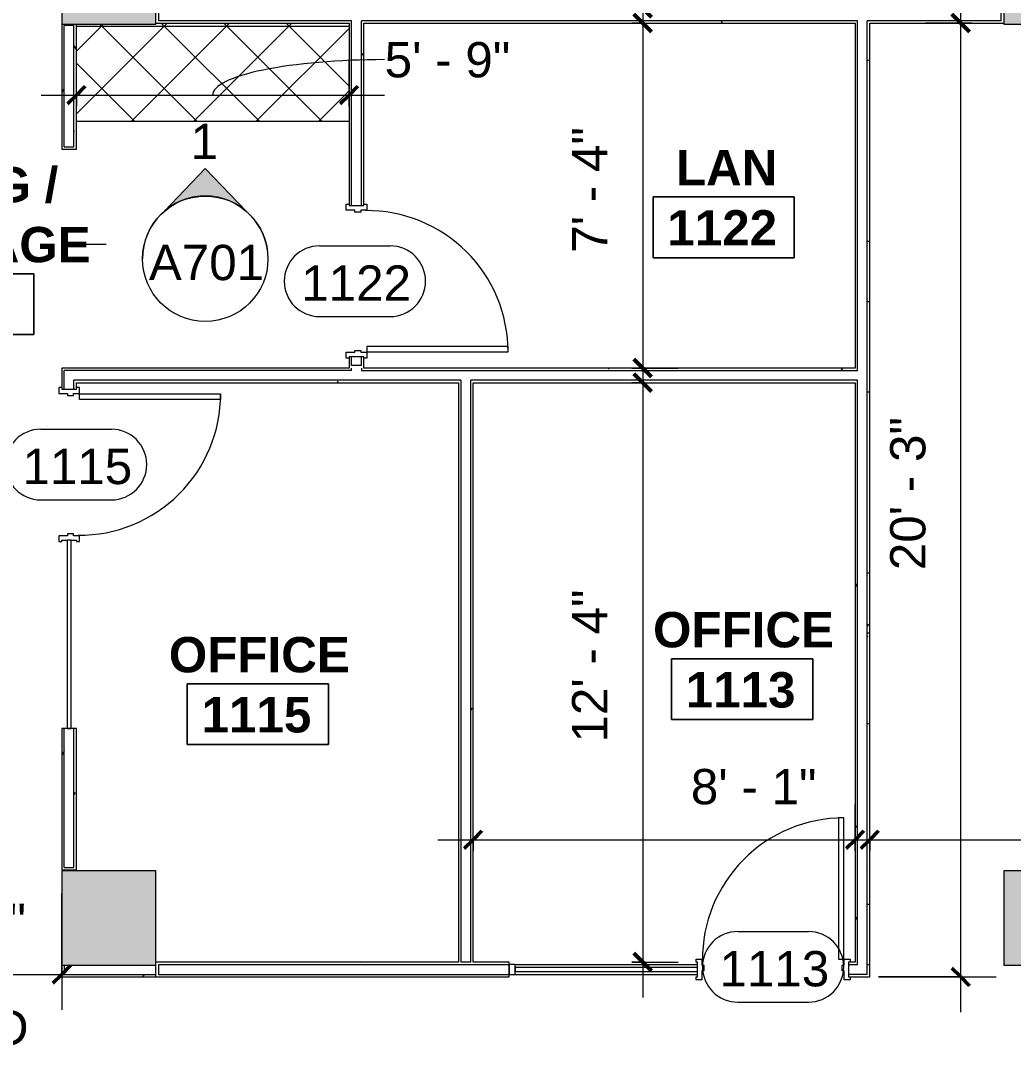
# Model space of a CAD drawing. Header units: inches. Extents: x 6664 to 8130, y 209 to 1287.
# Drawn here: x 6919.5 to 7172.4, y 445.1 to 709 of the extents above; entities that cross this region are included whole.
import ezdxf

# ---------------------------------------------------------------- set-up
doc = ezdxf.new("R2010")
doc.units = ezdxf.units.IN
doc.header["$MEASUREMENT"] = 0
for name, color, linetype, lineweight in [('A-ANNO-DIMS', 211, 'Continuous', 9), ('A-ANNO-DIMS-96', 211, 'Continuous', 9), ('A-AREA-IDEN', 2, 'Continuous', 9), ('A-DOOR', 31, 'Continuous', 13), ('A-DOOR-IDEN', 31, 'Continuous', 9), ('A-GLAZ-CURT', 52, 'Continuous', 9), ('A-GLAZ-CWMG', 51, 'Continuous', 9), ('A-WALL', 113, 'Continuous', 13), ('A-WALL-PATT', 111, 'Continuous', 13), ('G-ANNO-SYMB', 111, 'Continuous', 9), ('I-WALL', 2, 'Continuous', 9), ('Q-CASE', 31, 'Continuous', 9), ('S-COLS', 52, 'Continuous', 13)]:
    doc.layers.add(name, color=color, linetype=linetype, lineweight=lineweight)
doc.styles.add('Arial', font='arial.ttf', dxfattribs={"height": 9})
doc.styles.add('Swis721 Lt BT', font='swissl.ttf', dxfattribs={"height": 9})
doc.styles.add('Swis721 Lt BT_B', font='', dxfattribs={"height": 9})
doc.styles.get('Swis721 Lt BT_B').set_extended_font_data('Swis721 Lt BT', bold=True)
doc.dimstyles.new('OTJ_-_3_32__Linear__1_2__Tolerance', dxfattribs={"dimscale": 12, "dimtxt": 9.497835, "dimasz": 0.375, "dimexe": 0.75, "dimexo": 0.5, "dimgap": 0.5, "dimtad": 1, "dimdec": 1, "dimrnd": 0.5, "dimzin": 3, "dimdsep": 46, "dimlunit": 4, "dimtxsty": 'Swis721 Lt BT', "dimblk1": 'OBLIQUE', "dimblk2": 'OBLIQUE', "dimsah": 1, "dimcen": 0.09, "dimdle": 0.75, "dimazin": 0, "dimtfac": 1, "dimtdec": 4, "dimtix": 1, "dimtmove": 0, "dimatfit": 3, "dimfxl": 1, "dimtvp": 1, "dimfrac": 2, "dimtolj": 1, "dimtzin": 0, "dimarcsym": 2})
doc.dimstyles.new('OTJ_-_3_32__Linear__1__Tolerance', dxfattribs={"dimscale": 12, "dimtxt": 9.497835, "dimasz": 0.375, "dimexe": 0.75, "dimexo": 0.5, "dimgap": 0.5, "dimtad": 1, "dimdec": 0, "dimzin": 3, "dimdsep": 46, "dimlunit": 4, "dimtxsty": 'Swis721 Lt BT', "dimblk1": 'OBLIQUE', "dimblk2": 'OBLIQUE', "dimsah": 1, "dimcen": 0.09, "dimdle": 0.75, "dimazin": 0, "dimtfac": 1, "dimtdec": 4, "dimtix": 1, "dimtmove": 0, "dimatfit": 3, "dimfxl": 1, "dimtvp": 1, "dimfrac": 2, "dimtolj": 1, "dimtzin": 0, "dimarcsym": 2})
doc.dimstyles.new('OTJ_-_3_32__Linear__1__Tolerance_1', dxfattribs={"dimscale": 12, "dimtxt": 9.497835, "dimasz": 0.375, "dimexe": 0.75, "dimexo": 0.5, "dimgap": 0.5, "dimtad": 1, "dimdec": 0, "dimzin": 3, "dimdsep": 46, "dimlunit": 4, "dimtxsty": 'Swis721 Lt BT', "dimblk1": 'OBLIQUE', "dimblk2": 'OBLIQUE', "dimsah": 1, "dimcen": 0.09, "dimdle": 0.75, "dimazin": 0, "dimtfac": 1, "dimtdec": 4, "dimtix": 1, "dimtmove": 2, "dimatfit": 3, "dimfxl": 1, "dimtvp": 1, "dimfrac": 2, "dimtolj": 1, "dimtzin": 0, "dimarcsym": 2})
doc.dimstyles.new('OTJ_-_3_32__Linear__1__Tolerance_2', dxfattribs={"dimscale": 12, "dimtxt": 9.497835, "dimasz": 0.375, "dimexe": 0.75, "dimexo": 0.5, "dimgap": 0.5, "dimtad": 1, "dimdec": 0, "dimzin": 3, "dimdsep": 46, "dimlunit": 4, "dimtxsty": 'Swis721 Lt BT', "dimblk1": 'OBLIQUE', "dimblk2": 'OBLIQUE', "dimsah": 1, "dimcen": 0.09, "dimdle": 0.75, "dimazin": 0, "dimtfac": 1, "dimtdec": 4, "dimtix": 1, "dimtmove": 1, "dimatfit": 3, "dimfxl": 1, "dimtvp": 1, "dimfrac": 2, "dimtolj": 1, "dimtzin": 0, "dimarcsym": 2})
pattern_1 = [(0, (0, 0), (30.72, 7.68), [1.267, -21.773, 1.267, -21.773, -122.88]), (0, (0, 0), (30.72, 7.68), [-46.08, 1.267, -44.813, 1.267, -21.773, -53.76]), (0, (0, 0), (30.72, 7.68), [-115.2, 1.267, -14.093, 1.267, -37.133]), (120, (11.52, 3.84), (-22.011075, 22.7643), [1.267, -21.773, 1.267, -21.773, -122.88]), (120, (11.52, 3.84), (-22.011075, 22.7643), [-46.08, 1.267, -44.813, 1.267, -21.773, -53.76]), (120, (11.52, 3.84), (-22.011075, 22.7643), [-115.2, 1.267, -14.093, 1.267, -37.133]), (240, (15.36, 19.2), (-8.708925, -30.4443), [1.267, -21.773, 1.267, -21.773, -122.88]), (240, (15.36, 19.2), (-8.708925, -30.4443), [-46.08, 1.267, -44.813, 1.267, -21.773, -53.76]), (240, (15.36, 19.2), (-8.708925, -30.4443), [-115.2, 1.267, -14.093, 1.267, -37.133])]
pattern_2 = [(45, (-6981.001, -708.36), (-7.954951, 7.954951), []), (135, (-6981.001, -708.36), (-7.954951, -7.954951), [])]

# ---------------------------------------------------------------- blocks, each defined once
blk = doc.blocks.new('C-Counter Top - ADJ HEIGHT-7697481-11th FLOOR CONSTRUCTION')
at = {"layer": 'Q-CASE'}
h = blk.add_hatch(dxfattribs=at)
h.set_pattern_fill('FP_3', color=256, style=0, pattern_type=2)
h.set_pattern_definition(pattern_2)
h.paths.add_polyline_path([(-26.39, -0.75), (22.2, -0.75), (22.2, 0), (-27.01, 0), (-27.01, -0.25), (-47.26, -0.25), (-47.26, -0.75), (-27.01, -0.75)], flags=0)
h = blk.add_hatch(dxfattribs=at)
h.set_pattern_fill('FP_3', color=256, style=0, pattern_type=2)
h.set_pattern_definition(pattern_2)
h.paths.add_polyline_path([(-27.01, -25), (22.2, -25), (22.2, -0.75), (-47.26, -0.75), (-47.26, -25)], flags=0)
for p, q in [((-47.26, -0.75), (22.2, -0.75)), ((-47.26, -25), (22.2, -25))]:
    blk.add_line(p, q, dxfattribs=at)
blk = doc.blocks.new('Door - Single - Solid Door-8470082-11th FLOOR CONSTRUCTION')
at = {"layer": 'A-DOOR', "lineweight": 9}
for p, q in [((-15.63, 2.54), (-14.13, 2.54)), ((-15.63, 1.79), (-15.63, 2.54)), ((-14.13, 2.54), (-14.13, 0.29)), ((-14.13, 0.29), (-13.63, 0.29)), ((-13.63, 0.29), (-13.63, -1.21)), ((21.62, 0.29), (22.12, 0.29)), ((21.62, -1.21), (21.62, 0.29)), ((22.12, 2.54), (23.62, 2.54)), ((22.12, 0.29), (22.12, 2.54)), ((23.62, 2.54), (23.62, 1.79)), ((-15.63, -2.71), (-15.63, -1.96)), ((-14.13, -1.21), (-14.13, -2.71)), ((-13.63, -1.21), (-14.13, -1.21)), ((22.12, -1.21), (21.62, -1.21)), ((22.12, -2.71), (22.12, -1.21)), ((23.62, -1.96), (23.62, -2.71)), ((-14.13, -2.71), (-15.63, -2.71)), ((23.62, -2.71), (22.12, -2.71))]:
    blk.add_line(p, q, dxfattribs=at)
at = {"layer": 'A-DOOR'}
for p, q in [((-12.63, -2.71), (-14.01, -2.71)), ((-14.01, -2.71), (-14.01, -38.71)), ((-12.63, -38.71), (-12.63, -2.71)), ((-14.01, -38.71), (-12.63, -38.71))]:
    blk.add_line(p, q, dxfattribs=at)
at = {"layer": 'A-DOOR', "lineweight": 9}
blk.add_arc((-14.01, -2.71), 36, 270, 0.5, dxfattribs=at)
blk = doc.blocks.new('Concrete-Rectangular-Column - 24 x 24-7727722-11th FLOOR CONSTRUCTION')
at = {"layer": 'S-COLS', "lineweight": 9}
blk.add_hatch(color=7, dxfattribs=at).paths.add_polyline_path([(12, -12), (12, 12), (-12, 12), (-12, -12)], flags=0)
at = {"layer": 'S-COLS', "color": 8, "lineweight": 20}
for p, q in [((12, 12), (-12, 12)), ((-12, 12), (-12, -12)), ((12, -12), (12, 12)), ((-12, -12), (12, -12))]:
    blk.add_line(p, q, dxfattribs=at)
blk = doc.blocks.new('System Panel - Glazed-8515452-11th FLOOR CONSTRUCTION')
at = {"layer": 'A-GLAZ-CURT', "lineweight": 13}
for p, q in [((23.25, 0.5), (-23.25, 0.5)), ((-23.25, 0.5), (-23.25, -0.5)), ((23.25, -0.5), (23.25, 0.5)), ((-23.25, -0.5), (23.25, -0.5))]:
    blk.add_line(p, q, dxfattribs=at)
blk = doc.blocks.new('System Panel - Glazed-8308428-11th FLOOR CONSTRUCTION')
at = {"layer": 'A-GLAZ-CURT', "lineweight": 13}
for p, q in [((23.99, 0.5), (-23.99, 0.5)), ((-23.99, 0.5), (-23.99, -0.5)), ((23.99, -0.5), (23.99, 0.5)), ((-23.99, -0.5), (23.99, -0.5))]:
    blk.add_line(p, q, dxfattribs=at)
blk = doc.blocks.new('Door - Single - Solid Door - wood-8514986-11th FLOOR CONSTRUCTION')
at = {"layer": 'A-DOOR', "lineweight": 9}
for p, q in [((-15.63, 2.54), (-14.13, 2.54)), ((-15.63, 1.79), (-15.63, 2.54)), ((-14.13, 2.54), (-14.13, 0.29)), ((-14.13, 0.29), (-13.63, 0.29)), ((-13.63, 0.29), (-13.63, -1.21)), ((21.62, 0.29), (22.12, 0.29)), ((21.62, -1.21), (21.62, 0.29)), ((22.12, 2.54), (23.62, 2.54)), ((22.12, 0.29), (22.12, 2.54)), ((23.24, 1.79), (23.24, 0.41)), ((23.62, 1.79), (23.24, 1.79)), ((23.62, 2.54), (23.62, 1.79)), ((-15.63, -2.71), (-15.63, -1.96)), ((-14.13, -1.21), (-14.13, -2.71)), ((-13.63, -1.21), (-14.13, -1.21)), ((22.12, -1.21), (21.62, -1.21)), ((22.12, -2.71), (22.12, -1.21)), ((23.24, -0.59), (23.24, -1.96)), ((23.24, -1.96), (23.62, -1.96)), ((23.62, -1.96), (23.62, -2.71)), ((-14.13, -2.71), (-15.63, -2.71)), ((23.62, -2.71), (22.12, -2.71))]:
    blk.add_line(p, q, dxfattribs=at)
at = {"layer": 'A-DOOR'}
for p, q in [((-12.63, -2.71), (-14.01, -2.71)), ((-14.01, -2.71), (-14.01, -38.71)), ((-12.63, -38.71), (-12.63, -2.71)), ((-14.01, -38.71), (-12.63, -38.71))]:
    blk.add_line(p, q, dxfattribs=at)
at = {"layer": 'A-DOOR', "lineweight": 9}
blk.add_arc((-14.01, -2.71), 36, 270, 0.5, dxfattribs=at)
blk = doc.blocks.new('Door - Single - Solid Door - wood-8470088-11th FLOOR CONSTRUCTION')
at = {"layer": 'A-DOOR'}
for p, q in [((-14.01, 38.71), (-12.63, 38.71)), ((-14.01, 2.71), (-14.01, 38.71)), ((-12.63, 38.71), (-12.63, 2.71)), ((-12.63, 2.71), (-14.01, 2.71))]:
    blk.add_line(p, q, dxfattribs=at)
at = {"layer": 'A-DOOR', "lineweight": 9}
for p, q in [((-15.63, 2.71), (-15.63, 1.96)), ((-14.13, 2.71), (-15.63, 2.71)), ((-14.13, 1.21), (-14.13, 2.71)), ((23.62, 2.71), (22.12, 2.71)), ((22.12, 2.71), (22.12, 1.21)), ((23.62, 1.96), (23.62, 2.71)), ((-13.63, 1.21), (-14.13, 1.21)), ((-13.63, -0.29), (-13.63, 1.21)), ((22.12, 1.21), (21.62, 1.21)), ((21.62, 1.21), (21.62, -0.29)), ((23.24, 0.59), (23.24, 1.96)), ((23.24, 1.96), (23.62, 1.96)), ((-15.63, -1.79), (-15.63, -2.54)), ((-15.63, -2.54), (-14.13, -2.54)), ((-14.13, -2.54), (-14.13, -0.29)), ((-14.13, -0.29), (-13.63, -0.29)), ((21.62, -0.29), (22.12, -0.29)), ((22.12, -0.29), (22.12, -2.54)), ((22.12, -2.54), (23.62, -2.54)), ((23.24, -1.79), (23.24, -0.41)), ((23.62, -1.79), (23.24, -1.79)), ((23.62, -2.54), (23.62, -1.79))]:
    blk.add_line(p, q, dxfattribs=at)
blk.add_arc((-14.01, 2.71), 36, 359.5, 90, dxfattribs=at)
blk = doc.blocks.new('Rectangular Mullion - 1_5_ x 2_5_ rectangular-8515453-11th FLOOR CONSTRUCTION')
at = {"layer": 'A-GLAZ-CWMG', "lineweight": 20}
for p, q in [((-1.5, 1.25), (0, 1.25)), ((-1.5, -1.25), (-1.5, 1.25)), ((0, 1.25), (0, -1.25)), ((0, -1.25), (-1.5, -1.25))]:
    blk.add_line(p, q, dxfattribs=at)
blk = doc.blocks.new('Rectangular Mullion - 1_5_ x 2_5_ rectangular-8515451-11th FLOOR CONSTRUCTION')
at = {"layer": 'A-GLAZ-CWMG'}
for p, q in [((7508.2, 401.61), (7461.7, 401.61)), ((7508.2, 399.11), (7461.7, 399.11))]:
    blk.add_line(p, q, dxfattribs=at)
blk = doc.blocks.new('Room Tag - Room Name and Number-3379422-11th FLOOR CONSTRUCTION')
at = {"layer": 'A-AREA-IDEN'}
for p, q in [((-0.1881, -0.1636), (-0.1881, -0.0018)), ((-0.1881, -0.0018), (0.1869, -0.0018)), ((0.1869, -0.0018), (-0.1881, -0.0018)), ((-0.1881, -0.0018), (-0.1881, -0.1636)), ((0.1869, -0.0018), (0.1869, -0.1636)), ((0.1869, -0.1636), (0.1869, -0.0018)), ((0.1869, -0.1636), (-0.1881, -0.1636)), ((-0.1881, -0.1636), (0.1869, -0.1636))]:
    blk.add_line(p, q, dxfattribs=at)
blk = doc.blocks.new('Door Tag - Door Tag-41184-11th FLOOR CONSTRUCTION')
at = {"layer": 'A-DOOR-IDEN'}
for p, q in [((-0.09375, 0.09375), (0.09375, 0.09375)), ((-0.09375, -0.09375), (0.09375, -0.09375))]:
    blk.add_line(p, q, dxfattribs=at)
for centre, start, end in [((-0.09375, 0), 90, 270), ((0.09375, 0), 270, 90)]:
    blk.add_arc(centre, 0.09375, start, end, dxfattribs=at)
blk = doc.blocks.new('Elevation - Filled Arrow 2-347888-11th FLOOR CONSTRUCTION')
at = {"layer": 'G-ANNO-SYMB'}
blk.add_circle((0, 0), 0.1664, dxfattribs=at)
blk = doc.blocks.new('Elevation - Filled Arrow-151867-11th FLOOR CONSTRUCTION')
at = {"layer": 'G-ANNO-SYMB'}
h = blk.add_hatch(color=256, dxfattribs=at)
edge = h.paths.add_edge_path(flags=0)
edge.add_line((0, 0.2393), (0.1103, 0.1247))
edge.add_arc((-0.0002, -0.0002), 0.1667, 48.498, 130.5571)
edge.add_line((-0.1085, 0.1265), (0, 0.2393))
for p, q in [((0, 0.2393), (-0.1085, 0.1265)), ((-0.1084, 0.1266), (0, 0.2393)), ((0, 0.2393), (-0.1084, 0.1266)), ((0, 0.2393), (0.11, 0.1249)), ((0.1103, 0.1247), (0, 0.2393))]:
    blk.add_line(p, q, dxfattribs=at)
blk.add_arc((-0.0002, -0.0002), 0.1667, 48.498, 130.5571, dxfattribs=at)
blk.add_ellipse((-0.0002, -0.0001), major_axis=(-0.1667, 0), ratio=0.999376, start_param=3.141593, end_param=6.283185, dxfattribs=at)
blk = doc.blocks.new('DIMBLOCK5-11th FLOOR CONSTRUCTION')
at = {"layer": 'A-ANNO-DIMS-96'}
for p, q in [((6929.99, 486.61), (6929.99, 457)), ((6929.99, 466), (6929.99, 486.61)), ((6876.83, 463.18), (6876.83, 475)), ((6867.83, 466), (6938.99, 466)), ((6876.83, 466), (6876.83, 463.18))]:
    blk.add_line(p, q, dxfattribs=at)
at = {"layer": 'A-ANNO-DIMS-96', "lineweight": 50}
for p, q in [((6876.83, 466), (6879.08, 468.25)), ((6929.99, 466), (6932.24, 468.25)), ((6876.83, 466), (6874.58, 463.75)), ((6929.99, 466), (6927.74, 463.75))]:
    blk.add_line(p, q, dxfattribs=at)
at = {"layer": 'A-ANNO-DIMS-96', "color": 0, "char_height": 9, "attachment_point": 1, "line_spacing_factor": 1.005062, "style": 'Swis721 Lt BT'}
for s, insert, width in [('4\' - 5"', (6888.86, 484.01), 34.9159), ('HOLD', (6886.6, 456.94), 40.3432)]:
    blk.add_mtext(s, dxfattribs=dict(at, insert=insert, width=width))
blk = doc.blocks.new('_Oblique')
at = {"color": 0, "linetype": 'ByBlock', "lineweight": -2}
blk.add_line((-0.5, -0.5), (0.5, 0.5), dxfattribs=at)
blk = doc.blocks.new('DIMBLOCK6-11th FLOOR CONSTRUCTION')
at = {"layer": 'A-ANNO-DIMS-96'}
for p, q in [((7135.86, 497.5), (7135.86, 509.31)), ((7430.24, 497.5), (7430.24, 509.31)), ((7126.86, 500.31), (7439.24, 500.31)), ((7135.86, 500.31), (7135.86, 497.5)), ((7430.24, 500.31), (7430.24, 497.5))]:
    blk.add_line(p, q, dxfattribs=at)
at = {"layer": 'A-ANNO-DIMS-96', "lineweight": 50}
for p, q in [((7135.86, 500.31), (7138.11, 502.56)), ((7430.24, 500.31), (7432.49, 502.56)), ((7135.86, 500.31), (7133.61, 498.06)), ((7430.24, 500.31), (7427.99, 498.06))]:
    blk.add_line(p, q, dxfattribs=at)
at = {"layer": 'A-ANNO-DIMS-96', "color": 0, "insert": (7265.19, 518.33), "char_height": 9, "width": 42.8759, "attachment_point": 1, "line_spacing_factor": 1.005062, "style": 'Swis721 Lt BT'}
blk.add_mtext('24\' - 6"', dxfattribs=at)
blk = doc.blocks.new('DIMBLOCK7-11th FLOOR CONSTRUCTION')
at = {"layer": 'A-ANNO-DIMS-96'}
for p, q in [((7159.06, 456.36), (7159.06, 717.36)), ((7161.88, 708.36), (7150.06, 708.36)), ((7159.06, 708.36), (7161.88, 708.36)), ((7138.11, 465.36), (7168.06, 465.36)), ((7159.06, 465.36), (7138.11, 465.36))]:
    blk.add_line(p, q, dxfattribs=at)
at = {"layer": 'A-ANNO-DIMS-96', "lineweight": 50}
for p, q in [((7159.06, 708.36), (7156.81, 710.61)), ((7159.06, 708.36), (7161.31, 706.11)), ((7159.06, 465.36), (7156.81, 467.61)), ((7159.06, 465.36), (7161.31, 463.11))]:
    blk.add_line(p, q, dxfattribs=at)
at = {"layer": 'A-ANNO-DIMS-96', "color": 0, "insert": (7141.05, 568.99), "char_height": 9, "width": 42.8759, "attachment_point": 1, "rotation": 90, "line_spacing_factor": 1.005062, "style": 'Swis721 Lt BT'}
blk.add_mtext('20\' - 3"', dxfattribs=at)
blk = doc.blocks.new('DIMBLOCK11-11th FLOOR CONSTRUCTION')
at = {"layer": 'A-ANNO-DIMS-96'}
for p, q in [((7078.02, 625.73), (7078.02, 460.11)), ((7075.21, 616.73), (7087.02, 616.73)), ((7078.02, 616.73), (7075.21, 616.73)), ((7075.21, 469.11), (7087.02, 469.11)), ((7078.02, 469.11), (7075.21, 469.11))]:
    blk.add_line(p, q, dxfattribs=at)
at = {"layer": 'A-ANNO-DIMS-96', "lineweight": 50}
for p, q in [((7078.02, 616.73), (7075.77, 618.98)), ((7078.02, 616.73), (7080.27, 614.48)), ((7078.02, 469.11), (7075.77, 471.36)), ((7078.02, 469.11), (7080.27, 466.86))]:
    blk.add_line(p, q, dxfattribs=at)
at = {"layer": 'A-ANNO-DIMS-96', "color": 0, "insert": (7060.01, 525.06), "char_height": 9, "width": 42.8759, "attachment_point": 1, "rotation": 90, "line_spacing_factor": 1.005062, "style": 'Swis721 Lt BT'}
blk.add_mtext('12\' - 4"', dxfattribs=at)
blk = doc.blocks.new('DIMBLOCK12-11th FLOOR CONSTRUCTION')
at = {"layer": 'A-ANNO-DIMS-96'}
for p, q in [((7078.02, 717.36), (7078.02, 611.48)), ((7075.21, 708.36), (7087.02, 708.36)), ((7078.02, 708.36), (7075.21, 708.36)), ((7075.21, 620.48), (7087.02, 620.48)), ((7078.02, 620.48), (7075.21, 620.48))]:
    blk.add_line(p, q, dxfattribs=at)
at = {"layer": 'A-ANNO-DIMS-96', "lineweight": 50}
for p, q in [((7078.02, 708.36), (7075.77, 710.61)), ((7078.02, 708.36), (7080.27, 706.11)), ((7078.02, 620.48), (7075.77, 622.73)), ((7078.02, 620.48), (7080.27, 618.23))]:
    blk.add_line(p, q, dxfattribs=at)
at = {"layer": 'A-ANNO-DIMS-96', "color": 0, "insert": (7060.01, 649.87), "char_height": 9, "width": 34.9159, "attachment_point": 1, "rotation": 90, "line_spacing_factor": 1.005062, "style": 'Swis721 Lt BT'}
blk.add_mtext('7\' - 4"', dxfattribs=at)
blk = doc.blocks.new('DIMBLOCK13-11th FLOOR CONSTRUCTION')
at = {"layer": 'A-ANNO-DIMS-96'}
for p, q in [((7078.02, 857.23), (7078.02, 703.11)), ((7075.21, 848.23), (7087.02, 848.23)), ((7078.02, 848.23), (7075.21, 848.23)), ((7075.21, 712.11), (7087.02, 712.11)), ((7078.02, 712.11), (7075.21, 712.11))]:
    blk.add_line(p, q, dxfattribs=at)
at = {"layer": 'A-ANNO-DIMS-96', "lineweight": 50}
for p, q in [((7078.02, 848.23), (7075.77, 850.48)), ((7078.02, 848.23), (7080.27, 845.98)), ((7078.02, 712.11), (7075.77, 714.36)), ((7078.02, 712.11), (7080.27, 709.86))]:
    blk.add_line(p, q, dxfattribs=at)
at = {"layer": 'A-ANNO-DIMS-96', "color": 0, "insert": (7060.01, 762.31), "char_height": 9, "width": 42.8759, "attachment_point": 1, "rotation": 90, "line_spacing_factor": 1.005062, "style": 'Swis721 Lt BT'}
blk.add_mtext('11\' - 4"', dxfattribs=at)
blk = doc.blocks.new('DIMBLOCK19-11th FLOOR CONSTRUCTION')
at = {"layer": 'A-ANNO-DIMS-96'}
for p, q in [((6933.74, 687.22), (6933.74, 699.03)), ((7003.2, 687.22), (7003.2, 699.03)), ((6924.74, 690.03), (7012.2, 690.03)), ((6933.74, 690.03), (6933.74, 687.22)), ((7003.2, 690.03), (7003.2, 687.22))]:
    blk.add_line(p, q, dxfattribs=at)
at = {"layer": 'A-ANNO-DIMS-96', "lineweight": 50}
for p, q in [((6933.74, 690.03), (6935.99, 692.28)), ((7003.2, 690.03), (7005.45, 692.28)), ((6933.74, 690.03), (6931.49, 687.78)), ((7003.2, 690.03), (7000.95, 687.78))]:
    blk.add_line(p, q, dxfattribs=at)
at = {"layer": 'A-ANNO-DIMS-96'}
blk.add_ellipse((7012.26, 690.03), major_axis=(43.79, 0), ratio=0.206356, start_param=1.570796, end_param=3.141593, dxfattribs=at)
at = {"layer": 'A-ANNO-DIMS-96', "color": 0, "insert": (7012.26, 703.55), "char_height": 9, "width": 34.9159, "attachment_point": 1, "line_spacing_factor": 1.005062, "style": 'Swis721 Lt BT'}
blk.add_mtext('5\' - 9"', dxfattribs=at)
blk = doc.blocks.new('DIMBLOCK23-11th FLOOR CONSTRUCTION')
at = {"layer": 'A-ANNO-DIMS-96'}
for p, q in [((7034.8, 497.5), (7034.8, 509.31)), ((7132.11, 497.5), (7132.11, 509.31)), ((7025.8, 500.31), (7141.11, 500.31)), ((7034.8, 500.31), (7034.8, 497.5)), ((7132.11, 500.31), (7132.11, 497.5))]:
    blk.add_line(p, q, dxfattribs=at)
at = {"layer": 'A-ANNO-DIMS-96', "lineweight": 50}
for p, q in [((7034.8, 500.31), (7037.05, 502.56)), ((7132.11, 500.31), (7134.36, 502.56)), ((7034.8, 500.31), (7032.55, 498.06)), ((7132.11, 500.31), (7129.86, 498.06))]:
    blk.add_line(p, q, dxfattribs=at)
at = {"layer": 'A-ANNO-DIMS-96', "color": 0, "insert": (7090.28, 518.33), "char_height": 9, "width": 34.9159, "attachment_point": 1, "line_spacing_factor": 1.005062, "style": 'Swis721 Lt BT'}
blk.add_mtext('8\' - 1"', dxfattribs=at)

msp = doc.modelspace()

# ---------------------------------------------------------------- hatches: boundary and pattern name
at = {"layer": 'A-WALL-PATT', "lineweight": 9}
h = msp.add_hatch(dxfattribs=at)
h.set_pattern_fill('FP_1', color=256, style=0, pattern_type=2)
h.set_pattern_definition(pattern_1)
h.paths.add_polyline_path([(7169.99, 708.36), (7169.99, 711.48), (7169.36, 711.45), (7169.36, 708.98), (7135.24, 708.98), (7135.24, 708.36), (7169.36, 708.36)], flags=0)
h.paths.add_polyline_path([(7123.58, 708.36), (7132.74, 708.36), (7132.74, 708.98), (7006.33, 708.98), (7006.33, 708.36), (7108.71, 708.36)], flags=0)
h.paths.add_polyline_path([(7003.83, 708.36), (7003.83, 708.98), (6954.61, 708.98), (6954.61, 711.48), (6953.99, 711.48), (6953.99, 708.36), (7003.2, 708.36)], flags=0)
h = msp.add_hatch(dxfattribs=at)
h.set_pattern_fill('FP_1', color=256, style=0, pattern_type=2)
h.set_pattern_definition(pattern_1)
h.paths.add_polyline_path([(6930.63, 676.23), (6933.11, 676.23), (6933.11, 676.86), (6930.61, 676.86), (6930.61, 707.73), (6933.11, 707.73), (6933.11, 708.11), (6929.99, 708.11), (6929.99, 676.23), (6930.61, 676.23)], flags=0)
h = msp.add_hatch(dxfattribs=at)
h.set_pattern_fill('FP_1', color=256, style=0, pattern_type=2)
h.set_pattern_definition(pattern_1)
h.paths.add_polyline_path([(6933.74, 676.23), (6933.73, 708.11), (6933.11, 708.11), (6933.11, 676.23)], flags=0)
h = msp.add_hatch(dxfattribs=at)
h.set_pattern_fill('FP_1', color=256, style=0, pattern_type=2)
h.set_pattern_definition(pattern_1)
h.paths.add_polyline_path([(7006.33, 620.48), (7006.33, 621.11), (7003.83, 621.11), (7003.83, 623.36), (7003.2, 623.36), (7003.2, 620.48), (7006.16, 620.48)], flags=0)
h.paths.add_polyline_path([(7003.2, 661.86), (7003.83, 661.86), (7003.83, 708.36), (7003.2, 708.36), (7003.2, 674.31)], flags=0)
h = msp.add_hatch(dxfattribs=at)
h.set_pattern_fill('FP_1', color=256, style=0, pattern_type=2)
h.set_pattern_definition(pattern_1)
h.paths.add_polyline_path([(7006.95, 620.48), (7006.95, 623.36), (7006.33, 623.36), (7006.33, 620.48)], flags=0)
h.paths.add_polyline_path([(7006.95, 661.86), (7006.95, 708.36), (7006.33, 708.36), (7006.33, 661.86)], flags=0)
h = msp.add_hatch(dxfattribs=at)
h.set_pattern_fill('FP_1', color=256, style=0, pattern_type=2)
h.set_pattern_definition(pattern_1)
h.paths.add_polyline_path([(7132.11, 465.36), (7135.24, 465.36), (7135.24, 465.98), (7132.11, 465.98)], flags=0)
h.paths.add_polyline_path([(7132.11, 468.48), (7132.74, 468.48), (7132.74, 617.36), (7132.11, 617.36), (7132.11, 469.11)], flags=0)
h.paths.add_polyline_path([(7132.74, 619.86), (7132.74, 708.36), (7132.11, 708.36), (7132.11, 619.86)], flags=0)
h = msp.add_hatch(dxfattribs=at)
h.set_pattern_fill('FP_1', color=256, style=0, pattern_type=2)
h.set_pattern_definition(pattern_1)
h.paths.add_polyline_path([(7135.86, 465.36), (7135.86, 708.36), (7135.24, 708.36), (7135.24, 465.36)], flags=0)
h = msp.add_hatch(dxfattribs=at)
h.set_pattern_fill('FP_1', color=256, style=0, pattern_type=2)
h.set_pattern_definition(pattern_1)
h.paths.add_polyline_path([(6930.61, 617.36), (6930.61, 619.86), (7003.83, 619.86), (7003.83, 620.48), (6929.99, 620.48), (6929.99, 617.36)], flags=0)
h.paths.add_polyline_path([(7108.71, 619.86), (7132.11, 619.86), (7132.11, 620.48), (7006.33, 620.48), (7006.33, 619.86), (7043.7, 619.86)], flags=0)
h = msp.add_hatch(dxfattribs=at)
h.set_pattern_fill('FP_1', color=256, style=0, pattern_type=2)
h.set_pattern_definition(pattern_1)
h.paths.add_polyline_path([(7108.71, 616.73), (7132.11, 616.73), (7132.11, 617.36), (7034.18, 617.36), (7034.18, 616.73), (7034.8, 616.73)], flags=0)
h.paths.add_polyline_path([(6952.76, 616.73), (7031.68, 616.73), (7031.68, 617.36), (6933.11, 617.36), (6933.11, 616.73), (6934.49, 616.73)], flags=0)
h.paths.add_polyline_path([(6930.61, 616.73), (6930.61, 617.36), (6929.99, 617.36), (6929.99, 616.73)], flags=0)
h = msp.add_hatch(dxfattribs=at)
h.set_pattern_fill('FP_1', color=256, style=0, pattern_type=2)
h.set_pattern_definition(pattern_1)
h.paths.add_polyline_path([(6933.1, 492.61), (6933.11, 492.61), (6933.11, 493.23), (6930.61, 493.23), (6930.61, 528.67), (6929.99, 528.67), (6929.99, 492.61), (6930.61, 492.61)], flags=0)
h.paths.add_polyline_path([(6929.99, 615.14), (6930.61, 615.14), (6930.61, 616.73), (6929.99, 616.73), (6929.99, 615.51)], flags=0)
h = msp.add_hatch(dxfattribs=at)
h.set_pattern_fill('FP_1', color=256, style=0, pattern_type=2)
h.set_pattern_definition(pattern_1)
h.paths.add_polyline_path([(6933.74, 492.61), (6933.74, 528.67), (6933.11, 528.67), (6933.11, 492.61)], flags=0)
h.paths.add_polyline_path([(6933.11, 615.14), (6933.74, 615.14), (6933.74, 616.73), (6933.11, 616.73), (6933.11, 615.51)], flags=0)
h = msp.add_hatch(dxfattribs=at)
h.set_pattern_fill('FP_1', color=256, style=0, pattern_type=2)
h.set_pattern_definition(pattern_1)
h.paths.add_polyline_path([(7034.18, 469.11), (7034.8, 469.11), (7034.8, 616.73), (7034.18, 616.73), (7034.18, 600.05)], flags=0)
h = msp.add_hatch(dxfattribs=at)
h.set_pattern_fill('FP_1', color=256, style=0, pattern_type=2)
h.set_pattern_definition(pattern_1)
h.paths.add_polyline_path([(6954.61, 465.98), (6954.61, 468.48), (7043.99, 468.48), (7043.99, 469.11), (6953.99, 469.11), (6953.99, 465.98)], flags=0)
h.paths.add_polyline_path([(7132.11, 468.48), (7132.11, 469.11), (7130.49, 469.11), (7130.49, 468.48), (7131.43, 468.48)], flags=0)
h = msp.add_hatch(dxfattribs=at)
h.set_pattern_fill('FP_1', color=256, style=0, pattern_type=2)
h.set_pattern_definition(pattern_1)
h.paths.add_polyline_path([(6953.99, 465.36), (6953.99, 465.98), (6929.99, 465.98), (6929.99, 465.36), (6930.61, 465.36)], flags=0)

# ---------------------------------------------------------------- linework, layer by layer
at = {"layer": 'A-AREA-IDEN'}
msp.add_line((6941.32, 651.97), (6934.67, 651.97), dxfattribs=at)
at = {"layer": 'A-WALL'}
for p, q in [((6954.61, 711.48), (6954.61, 708.98)), ((7169.36, 708.98), (7169.36, 711.48)), ((6930.61, 676.86), (6930.61, 707.73)), ((6933.11, 707.73), (6930.61, 707.73)), ((6933.11, 676.86), (6933.11, 707.73)), ((7003.83, 708.98), (6954.61, 708.98)), ((7003.83, 661.86), (7003.83, 708.98)), ((7132.74, 708.98), (7006.33, 708.98)), ((7006.33, 661.86), (7006.33, 708.98)), ((7132.74, 619.86), (7132.74, 708.98)), ((7169.36, 708.98), (7135.24, 708.98)), ((7135.24, 465.98), (7135.24, 708.98)), ((6930.61, 676.86), (6933.11, 676.86)), ((7003.83, 621.11), (7003.83, 623.36)), ((7006.33, 621.11), (7006.33, 623.36)), ((7006.33, 621.11), (7003.83, 621.11)), ((7003.83, 619.86), (7003.83, 620.48)), ((7006.33, 620.48), (7006.33, 619.86)), ((6930.61, 615.14), (6930.61, 619.86)), ((7003.83, 619.86), (6930.61, 619.86)), ((7006.33, 619.86), (7132.74, 619.86)), ((7031.68, 617.36), (6933.11, 617.36)), ((6933.11, 615.14), (6933.11, 617.36)), ((7031.68, 617.36), (7031.68, 469.11)), ((7132.74, 617.36), (7034.18, 617.36)), ((7034.18, 469.11), (7034.18, 617.36)), ((7132.74, 468.48), (7132.74, 617.36)), ((6930.61, 493.23), (6930.61, 528.67)), ((6933.11, 493.23), (6933.11, 528.67)), ((6930.61, 493.23), (6933.11, 493.23)), ((6930.61, 468.36), (6930.61, 465.98)), ((6954.61, 468.48), (6954.61, 465.98)), ((6954.61, 468.48), (7043.99, 468.48)), ((7034.18, 469.11), (7031.68, 469.11)), ((7130.49, 468.48), (7132.74, 468.48)), ((6930.61, 465.98), (6953.99, 465.98)), ((6954.61, 465.98), (7043.99, 465.98)), ((7135.24, 465.98), (7130.49, 465.98))]:
    msp.add_line(p, q, dxfattribs=at)
at = {"layer": 'I-WALL', "lineweight": 13}
for p, q in [((6929.99, 708.11), (6929.99, 676.23)), ((6933.74, 676.23), (6933.74, 708.11)), ((6953.99, 708.36), (7003.2, 708.36)), ((7003.2, 708.36), (7003.2, 661.86)), ((7006.95, 708.36), (7132.11, 708.36)), ((7006.95, 661.86), (7006.95, 708.36)), ((7132.11, 708.36), (7132.11, 620.48)), ((7135.86, 708.36), (7169.99, 708.36)), ((7135.86, 465.36), (7135.86, 708.36)), ((6929.99, 676.23), (6933.74, 676.23)), ((7003.2, 661.86), (7006.95, 661.86)), ((7003.2, 623.36), (7003.2, 620.48)), ((7006.95, 623.36), (7003.2, 623.36)), ((7006.95, 620.48), (7006.95, 623.36)), ((7003.2, 620.48), (6929.99, 620.48)), ((6929.99, 620.48), (6929.99, 615.14)), ((7132.11, 620.48), (7006.95, 620.48)), ((6929.99, 615.14), (6933.74, 615.14)), ((6933.74, 616.73), (7031.05, 616.73)), ((6933.74, 615.14), (6933.74, 616.73)), ((7031.05, 616.73), (7031.05, 469.11)), ((7034.8, 616.73), (7132.11, 616.73)), ((7034.8, 469.11), (7034.8, 616.73)), ((7132.11, 616.73), (7132.11, 469.11)), ((6929.99, 528.67), (6929.99, 492.61)), ((6933.74, 528.67), (6929.99, 528.67)), ((6933.74, 492.61), (6933.74, 528.67)), ((6929.99, 492.61), (6933.74, 492.61)), ((6929.99, 468.36), (6929.99, 465.36)), ((7031.05, 469.11), (6953.99, 469.11)), ((6953.99, 465.36), (6953.99, 468.36)), ((7043.99, 469.11), (7034.8, 469.11)), ((7043.99, 465.36), (7043.99, 469.11)), ((7132.11, 469.11), (7130.49, 469.11)), ((7130.49, 469.11), (7130.49, 465.36)), ((6929.99, 465.36), (7043.99, 465.36)), ((7130.49, 465.36), (7135.86, 465.36))]:
    msp.add_line(p, q, dxfattribs=at)

# ---------------------------------------------------------------- block references
at = {"layer": 'A-AREA-IDEN', "xscale": 95.99999999999994, "yscale": 95.99999999999994, "zscale": 95.99999999999994}
for p in [(7098.7, 664.31), (6904.93, 644.7), (7103.39, 546.6), (6980.02, 540.23)]:
    msp.add_blockref('Room Tag - Room Name and Number-3379422-11th FLOOR CONSTRUCTION', p, dxfattribs=at)
at = {"layer": 'A-DOOR'}
for name, p, rotation in [('Door - Single - Solid Door-8470082-11th FLOOR CONSTRUCTION', (7004.99, 638.62), 90), ('Door - Single - Solid Door - wood-8470088-11th FLOOR CONSTRUCTION', (6931.77, 599.88), 270), ('Door - Single - Solid Door - wood-8514986-11th FLOOR CONSTRUCTION', (7115.23, 467.15), 180)]:
    msp.add_blockref(name, p, dxfattribs=dict(at, rotation=rotation))
at = {"layer": 'A-DOOR-IDEN', "xscale": 95.99999999999994, "yscale": 95.99999999999994, "zscale": 95.99999999999994}
for p in [(7004.68, 642.61), (6933.64, 595.89), (7111.24, 467.92)]:
    msp.add_blockref('Door Tag - Door Tag-41184-11th FLOOR CONSTRUCTION', p, dxfattribs=at)
at = {"layer": 'A-GLAZ-CURT'}
for name, p, rotation in [('System Panel - Glazed-8308428-11th FLOOR CONSTRUCTION', (6931.86, 552.65), 270), ('System Panel - Glazed-8515452-11th FLOOR CONSTRUCTION', (7068.74, 467.23), 180)]:
    msp.add_blockref(name, p, dxfattribs=dict(at, rotation=rotation))
at = {"layer": 'A-GLAZ-CWMG', "extrusion": (0, 0, -1)}
msp.add_blockref('Rectangular Mullion - 1_5_ x 2_5_ rectangular-8515453-11th FLOOR CONSTRUCTION', (-7043.99, 467.23), dxfattribs=at)
at = {"layer": 'A-GLAZ-CWMG', "rotation": 180}
msp.add_blockref('Rectangular Mullion - 1_5_ x 2_5_ rectangular-8515451-11th FLOOR CONSTRUCTION', (14553.69, 867.59), dxfattribs=at)
at = {"layer": 'G-ANNO-SYMB', "xscale": 95.99999999999994, "yscale": 95.99999999999994, "zscale": 95.99999999999994}
for name in ['Elevation - Filled Arrow-151867-11th FLOOR CONSTRUCTION', 'Elevation - Filled Arrow 2-347888-11th FLOOR CONSTRUCTION']:
    msp.add_blockref(name, (6966.56, 648.33), dxfattribs=at)
at = {"layer": 'Q-CASE'}
msp.add_blockref('C-Counter Top - ADJ HEIGHT-7697481-11th FLOOR CONSTRUCTION', (6981, 708.36), dxfattribs=at)
at = {"layer": 'S-COLS', "lineweight": 9}
for p in [(6941.99, 720.11), (7181.99, 720.11), (6941.99, 480.36), (7181.99, 480.36)]:
    msp.add_blockref('Concrete-Rectangular-Column - 24 x 24-7727722-11th FLOOR CONSTRUCTION', p, dxfattribs=at)

# ---------------------------------------------------------------- texts
at = {"layer": 'A-AREA-IDEN', "char_height": 9, "attachment_point": 1, "style": 'Swis721 Lt BT_B'}
for s, insert, width in [('LAN', (7086.47, 676.03), 29.391), ('FILING /', (6880.93, 671.69), 57.873), ('1122', (7084.29, 660.71), 33.936), ('STORAGE', (6875.18, 656.44), 71.811), ('OFFICE', (7080.65, 558.32), 54.843), ('OFFICE', (6957.28, 551.95), 54.843), ('1113', (7088.98, 543), 33.936), ('1115', (6965.61, 536.63), 33.936)]:
    msp.add_mtext(s, dxfattribs=dict(at, insert=insert, width=width))
at = {"layer": 'A-DOOR-IDEN', "char_height": 9, "width": 32.724, "attachment_point": 1, "style": 'Swis721 Lt BT'}
for s, insert in [('1122', (6991.01, 646.63)), ('1115', (6919.97, 599.91)), ('1113', (7097.57, 471.94))]:
    msp.add_mtext(s, dxfattribs=dict(at, insert=insert))
at = {"layer": 'G-ANNO-SYMB', "char_height": 9, "attachment_point": 1}
for s, insert, width, style in [('1', (6962.83, 682.71), 8.181, 'Swis721 Lt BT'), ('A701', (6952.19, 651.88), 35.754, 'Arial')]:
    msp.add_mtext(s, dxfattribs=dict(at, insert=insert, width=width, style=style))

# ---------------------------------------------------------------- dimensions: what is measured, and where the dimension line sits
at = {"layer": 'A-ANNO-DIMS'}
for base, p1, p2, dimstyle, override, picture, middle in [((7078.02, 712.11), (7081.21, 848.23), (7081.21, 712.11), 'OTJ_-_3_32__Linear__1_2__Tolerance', {"dimpost": '<>', "dimfxl": 136.125}, 'DIMBLOCK13-11th FLOOR CONSTRUCTION', (7067.52, 780.17)), ((7078.02, 620.48), (7081.21, 708.36), (7081.21, 620.48), 'OTJ_-_3_32__Linear__1_2__Tolerance', {"dimpost": '<>', "dimfxl": 87.875}, 'DIMBLOCK12-11th FLOOR CONSTRUCTION', (7067.52, 664.42)), ((7159.06, 708.36), (7132.11, 465.36), (7155.88, 708.36), 'OTJ_-_3_32__Linear__1_2__Tolerance', {"dimpost": '<>', "dimfxl": 244.159699}, 'DIMBLOCK7-11th FLOOR CONSTRUCTION', (7148.44, 586.86)), ((7078.02, 469.11), (7081.21, 616.73), (7081.21, 469.11), 'OTJ_-_3_32__Linear__1__Tolerance', {"dimpost": '<>', "dimfxl": 147.625}, 'DIMBLOCK11-11th FLOOR CONSTRUCTION', (7067.52, 542.92))]:
    dim = msp.add_linear_dim(base=base, p1=p1, p2=p2, angle=90, dimstyle=dimstyle, override=override, dxfattribs=at)
    dim.commit()
    dim.dimension.update_dxf_attribs({"geometry": picture, "text_midpoint": middle})
for base, p1, p2, dimstyle, override, picture, middle in [((7003.2, 690.03), (6933.74, 693.22), (7003.2, 693.22), 'OTJ_-_3_32__Linear__1__Tolerance_2', {"dimpost": '<>', "dimfxl": 69.465663}, 'DIMBLOCK19-11th FLOOR CONSTRUCTION', (7029.72, 697.55)), ((7132.11, 500.31), (7034.8, 503.5), (7132.11, 503.5), 'OTJ_-_3_32__Linear__1__Tolerance_1', {"dimpost": '<>', "dimfxl": 97.3125}, 'DIMBLOCK23-11th FLOOR CONSTRUCTION', (7107.74, 512.33))]:
    dim = msp.add_linear_dim(base=base, p1=p1, p2=p2, dimstyle=dimstyle, override=override, dxfattribs=at)
    dim.commit()
    dim.dimension.update_dxf_attribs({"geometry": picture, "text_midpoint": middle, "dimtype": 160})
dim = msp.add_linear_dim(base=(7430.24, 500.31), p1=(7135.86, 503.5), p2=(7430.24, 503.5), dimstyle='OTJ_-_3_32__Linear__1__Tolerance', override={"dimpost": '<>', "dimfxl": 294.375}, dxfattribs=at)
dim.commit()
dim.dimension.update_dxf_attribs({"geometry": 'DIMBLOCK6-11th FLOOR CONSTRUCTION', "text_midpoint": (7283.05, 510.94)})
dim = msp.add_linear_dim(base=(6929.99, 466), p1=(6876.83, 469.18), p2=(6929.99, 492.61), text='<>\\XHOLD', dimstyle='OTJ_-_3_32__Linear__1_2__Tolerance', override={"dimpost": '<>', "dimfxl": 58.089815}, dxfattribs=at)
dim.commit()
dim.dimension.update_dxf_attribs({"geometry": 'DIMBLOCK5-11th FLOOR CONSTRUCTION', "text_midpoint": (6903.41, 466)})

doc.saveas('drawing.dxf')
